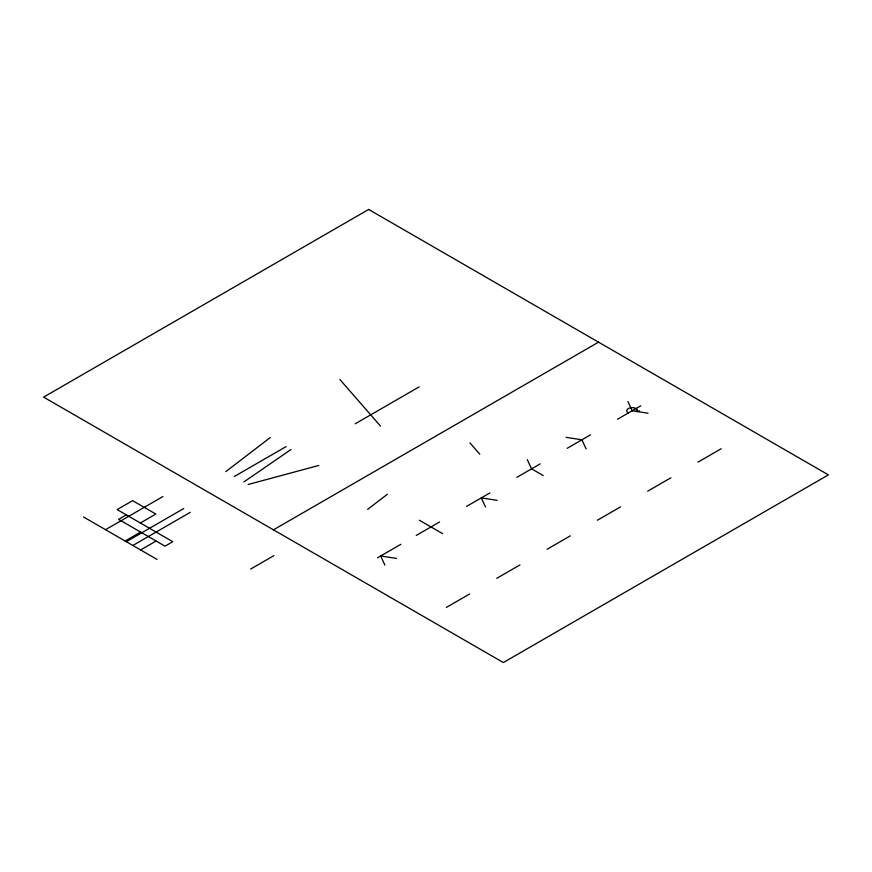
<?xml version="1.0" encoding="UTF-8"?>
<svg xmlns="http://www.w3.org/2000/svg" width="872" height="872" viewBox="0 0 872 872"><rect width="100%" height="100%" fill="white"/><g stroke="black" fill="none" stroke-linecap="round" stroke-linejoin="round"><path stroke-width="1.31" d="M225.837 471.599L270.342 437.504M367.646 509.39L387.408 494.25M243.822 481.976L291.074 449.472M126.32 514.883L118.581 519.352L165.026 546.166L172.765 541.697L117.142 509.586L132.62 500.648L155.837 514.055L140.359 522.993M105.534 529.696L162.955 496.539M234.328 476.493L286.114 446.606M125.132 541.011L140.61 532.073M126.32 541.697L183.752 508.54M132.871 545.48L190.292 512.322M355.253 423.77L419.16 386.874M140.61 549.938L156.088 541.011M273.47 529.838L598.53 342.162M250.667 569.045L273.884 555.638M377.522 557.786L400.88 544.302M416.217 535.452L439.575 521.968M466.531 506.403L489.879 492.92M516.834 477.355L540.193 463.871M567.149 448.317L590.497 434.834M617.452 419.269L640.811 405.785M446.453 607.37L469.67 593.963M496.757 578.321L519.974 564.914M547.06 549.273L570.288 535.866M597.375 520.235L620.592 506.828M647.678 491.187L670.895 477.78M697.992 462.138L721.209 448.731M628.331 412.99A5.472 3.161 0 0 1 630.783 407.704A5.472 3.161 0 0 1 637.487 411.573L639.514 410.897M248.16 484.483L318.781 465.463M648.059 413.208L632.2 410.756L627.949 401.6M566.037 437.341L581.897 439.793L586.137 448.949M497.138 500.343L481.279 497.89L485.53 507.046M396.52 558.429L380.661 555.976L384.912 565.132M543.191 475.545L531.582 468.842L527.331 459.686M419.356 520.235L442.584 533.631M83.494 516.965L157.036 559.432M636.309 410.396L637.487 411.573M469.932 442.9L479.774 454.192M339.895 379.516L380.53 426.125M368.66 209.454L43.6 397.12L503.34 662.546L828.4 474.88L368.66 209.454"/></g></svg>
